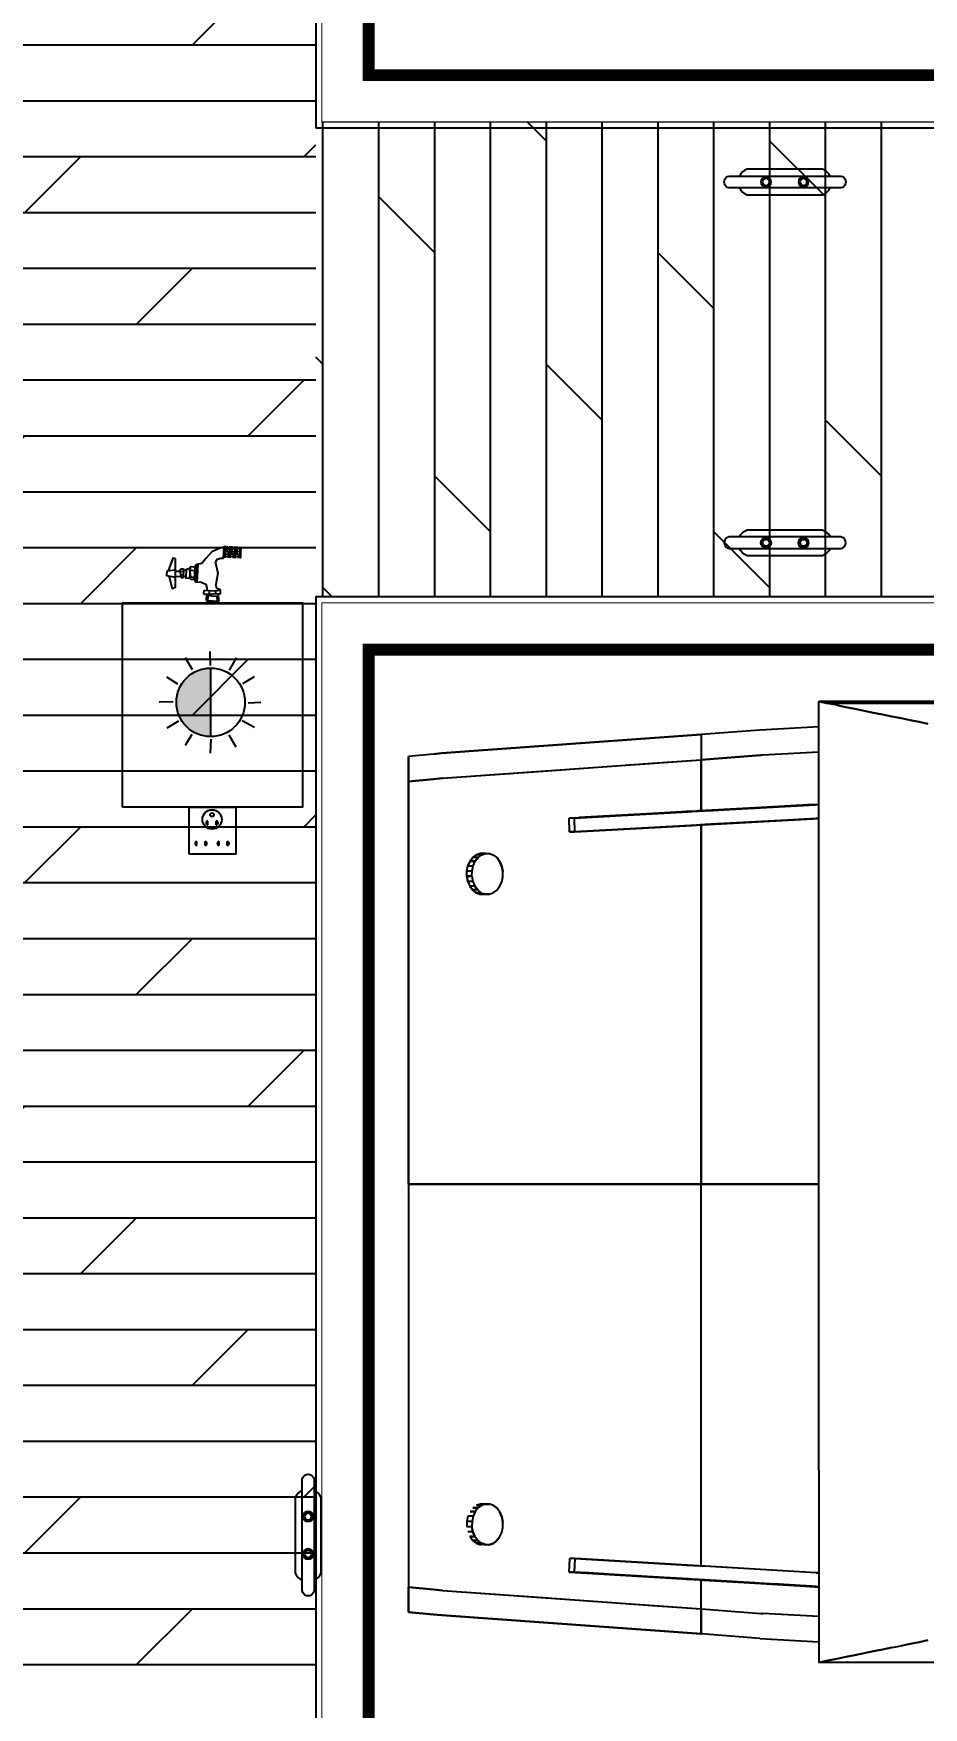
# Model space of a CAD drawing. Header units: millimetres. Extents: x -1003406 to 3312184, y 81337 to 716393.
# Drawn here: x 1480702 to 1484497, y 356934 to 364071 of the extents above; entities that cross this region are included whole.
import ezdxf

# ---------------------------------------------------------------- set-up
doc = ezdxf.new("R2010")
doc.units = ezdxf.units.MM
doc.header["$LTSCALE"] = 10
doc.layers.get('0').update_dxf_attribs({"linetype": 'CONTINUOUS'})
doc.layers.get('Defpoints').update_dxf_attribs({"linetype": 'CONTINUOUS'})
for name, color, linetype in [('W- bollard系船栓', 4, 'CONTINUOUS'), ('W-_ANTICOLLISION防撞措施', 192, 'CONTINUOUS'), ('W-bridge approach引桥', 4, 'CONTINUOUS'), ('W-FLOAT_BOWL浮筒', 253, 'CONTINUOUS'), ('W-STEEL_FRAME钢架', 3, 'CONTINUOUS'), ('W-WOOD_FLOOR木地板', 30, 'CONTINUOUS'), ('配筋率', 61, 'CONTINUOUS')]:
    doc.layers.add(name, color=color, linetype=linetype)
doc.styles.add('STANDARD_T3', font='simplex.shx', dxfattribs={"width": 0.7, "bigfont": 'gbcbig.shx'})
doc.dimstyles.new('W&&200', dxfattribs={"dimtxt": 700, "dimasz": 200, "dimexe": 500, "dimexo": 600, "dimgap": 200, "dimtad": 1, "dimdec": 0, "dimzin": 0, "dimdsep": 46, "dimtxsty": 'STANDARD_T3', "dimcen": 0.09, "dimclrd": 1, "dimclre": 1, "dimclrt": 7, "dimazin": 2, "dimtfac": 1, "dimtdec": 0, "dimtix": 1, "dimtmove": 2, "dimatfit": 3, "dimfxl": 100, "dimtolj": 1, "dimtzin": 0, "dimarcsym": 0})

# ---------------------------------------------------------------- blocks, each defined once
blk = doc.blocks.new('A$C5dbce5db')
blk.add_hatch(color=3).paths.add_polyline_path([(793, 391.7, 1), (500.7, 391.7)])
at = {"color": 5}
for p, q in [((36.9, 450.4), (52.9, 450.4)), ((36.9, 415.4), (52.9, 415.4)), ((124.3, 403.4), (140.3, 403.4)), ((124.3, 368.4), (140.3, 368.4)), ((36.9, 355.8), (52.9, 355.8)), ((36.9, 320.8), (52.9, 320.8))]:
    blk.add_line(p, q, dxfattribs=at)
blk.add_line((500.7, 391.7), (793, 391.7))
at = {"color": 3}
blk.add_lwpolyline([(200, 768.2), (1071.3, 768.2), (1071.3, 0), (200, 0)], close=True, dxfattribs=at)
at = {"color": 0}
for points in [[(567, 528.2), (537, 578.4)], [(649.3, 551.2), (646.8, 610.9)], [(724.1, 531.3), (753.5, 578.6)], [(510, 471.5), (462.8, 500.8)], [(785.9, 468.7), (836.1, 498.7)], [(489.9, 391.3), (430.5, 394.2)], [(803.8, 392.1), (863.4, 394.5)], [(507.7, 314.6), (457.5, 284.7)], [(783.6, 311.8), (836.3, 282.2)], [(569.9, 257.5), (540.2, 204.8)], [(644.4, 232.1), (647.1, 177.9)], [(726.7, 255.1), (756.7, 204.9)]]:
    blk.add_lwpolyline(points, dxfattribs=at)
at = {"color": 3}
for points in [[(1179.2, 541.2), (1186.5, 578.8), (1208, 577.7)], [(1260.4, 542.7), (1261, 553.5), (1207.8, 572.3)], [(1208, 577.7), (1211.8, 545.1)], [(1260.4, 542.7), (1136, 543.4), (1131.1, 554.5), (1185.9, 568)], [(1177.6, 508.9), (1177.9, 514.3)], [(1215.4, 507), (1177.6, 508.9)], [(1210.8, 523.5), (1183.5, 519.5), (1177.9, 514.3)], [(1182.5, 497.8), (1183, 508.6)], [(1184.6, 541), (1183.5, 519.5)], [(1188.9, 519.2), (1188.4, 508.4)], [(1205.4, 523.7), (1204.6, 507.6)], [(1206.2, 539.9), (1205.4, 523.7)], [(1209.4, 496.5), (1210, 507.3)], [(1210.8, 523.5), (1215.9, 517.9), (1215.4, 507)], [(1157.4, 428.7), (1151.2, 412.8), (1134.7, 408.1)], [(1157.4, 428.7), (1158.7, 455.7)], [(1234, 446.6), (1158.5, 450.3)], [(1169.8, 460.6), (1158.7, 455.7)], [(1234.3, 451.9), (1158.7, 455.7)], [(1169.8, 460.6), (1170.6, 476.8)], [(1169.8, 460.6), (1223.8, 457.9), (1234.3, 451.9)], [(1170.6, 476.8), (1176.3, 481.9), (1181.4, 476.2)], [(1214.8, 496.2), (1177.1, 498.1), (1176.3, 481.8)], [(1219.5, 479.8), (1176.3, 481.9)], [(1181.4, 476.2), (1180.6, 460.1)], [(1181.4, 476.2), (1208.6, 480.3)], [(1207.6, 458.7), (1208.6, 480.3), (1224.9, 479.5)], [(1214.8, 496.2), (1219.4, 479.7)], [(1223.7, 457.9), (1224.8, 479.5)], [(1259.4, 412.8), (1238.6, 430.1), (1234.3, 451.9)], [(1075.1, 405.7), (1072.9, 362.5)], [(1100.2, 366.6), (1072.9, 362.5)], [(1102.1, 404.4), (1075.1, 405.7)], [(1080.7, 410.8), (1078.1, 356.9)], [(1110.7, 360.6), (1078.1, 356.9)], [(1107.7, 409.5), (1080.7, 410.8)], [(1102.3, 409.7), (1099.9, 361.1)], [(1122.1, 370.9), (1105.9, 371.7)], [(1123.4, 397.9), (1107.2, 398.7)], [(1108.3, 420.3), (1124.5, 419.5)], [(1108.3, 420.3), (1110.2, 349.9), (1126.4, 349.1)], [(1123.4, 397.9), (1122.1, 370.9), (1126.4, 349.1)], [(1124.5, 419.5), (1123.4, 397.9)], [(1134.7, 408.1), (1123.9, 408.7)], [(1126.4, 349.1), (1132.6, 365), (1149, 369.6)], [(1241.1, 370.5), (1197.4, 361.8), (1149, 369.6)], [(1241.1, 370.5), (1257, 364.2), (1261.6, 347.8)], [(1259.4, 412.8), (1290.5, 384.2), (1305.1, 351), (1309.7, 334.6)], [(1261.6, 347.8), (1261.1, 337)], [(1261.1, 337), (1309.7, 334.6)], [(1263.8, 282.8), (1264.1, 288.1), (1264.6, 298.9)], [(1264.9, 304.3), (1265.1, 309.7), (1265.7, 320.6)], [(1265.9, 325.9), (1266.2, 331.4), (1266.5, 336.7)], [(1268.2, 260.9), (1266.5, 336.7)], [(1269.2, 282.5), (1269.5, 287.9), (1270, 298.7)], [(1270.3, 304), (1270.5, 309.5), (1271.1, 320.3)], [(1271.3, 325.6), (1271.6, 331.1), (1271.9, 336.5)], [(1274.6, 282.2), (1274.9, 287.6), (1275.4, 298.4)], [(1275.7, 303.8), (1276, 309.2), (1276.5, 320)], [(1276.8, 325.4), (1277, 330.8), (1277.3, 336.2)], [(1279, 260.4), (1277.3, 336.2)], [(1279.8, 276.5), (1280, 282), (1280.8, 298.1)], [(1281.1, 303.5), (1281.4, 308.9), (1281.9, 319.8)], [(1282.2, 325.1), (1282.4, 330.6), (1282.7, 335.9)], [(1285.2, 276.3), (1285.4, 281.7), (1286, 292.5)], [(1286.2, 297.9), (1286.5, 303.2), (1287.3, 319.5)], [(1287.6, 324.8), (1287.8, 330.3), (1288.1, 335.7)], [(1289.8, 259.8), (1288.1, 335.7)], [(1290.6, 276), (1290.8, 281.4), (1291.4, 292.2)], [(1291.6, 297.6), (1291.9, 303), (1292.4, 313.8)], [(1292.7, 319.2), (1293, 324.6), (1293.5, 335.4)], [(1296, 275.7), (1296.2, 281.2), (1296.8, 292)], [(1297, 297.3), (1297.3, 302.7), (1297.8, 313.5)], [(1298.1, 319), (1298.4, 324.3), (1298.9, 335.1)], [(1300.6, 259.3), (1298.9, 335.1)], [(1301.4, 275.5), (1301.6, 280.9), (1302.2, 291.7)], [(1302.4, 297.1), (1302.7, 302.4), (1303.2, 313.2)], [(1303.5, 318.7), (1303.8, 324), (1304.3, 334.9)], [(1306.8, 275.2), (1307, 280.6), (1307.6, 291.4)], [(1307.8, 296.8), (1308.1, 302.2), (1308.6, 313)], [(1308.9, 318.4), (1309.2, 323.8), (1309.7, 334.6)], [(1262.7, 261.2), (1263, 266.5), (1263.5, 277.3)], [(1273.6, 260.6), (1273.8, 266), (1274.1, 271.4), (1268.9, 277.1)], [(1273.6, 260.6), (1273.8, 266), (1274.4, 276.8)], [(1284.4, 260.1), (1284.9, 270.9)], [(1284.4, 260.1), (1284.9, 270.9)], [(1295.2, 259.6), (1295.4, 264.9), (1290.3, 270.6)], [(1295.2, 259.6), (1295.7, 270.4)], [(1306, 259), (1306.2, 264.4), (1301.1, 270.1)], [(1306, 259), (1306.5, 269.8)]]:
    blk.add_lwpolyline(points, dxfattribs=at)
blk.add_lwpolyline([(0, 484.1), (200, 484.1), (200, 284.1), (0, 284.1)], close=True)
at = {"color": 0}
blk.add_circle((646.8, 391.7), 146.2, dxfattribs=at)
at = {"color": 5}
for centre, radius in [((147.4, 385.9), 41.3), ((167.3, 385.9), 8)]:
    blk.add_circle(centre, radius, dxfattribs=at)
for centre, start, end in [((44.9, 450.4), 0, 180), ((44.9, 415.4), 180, 0), ((44.9, 355.8), 0, 180), ((132.3, 403.4), 0, 180), ((132.3, 368.4), 180, 0), ((44.9, 320.8), 180, 0)]:
    blk.add_arc(centre, 8, start, end, dxfattribs=at)
blk = doc.blocks.new('*D917')
at = {"layer": 'Defpoints', "color": 0, "transparency": 16777216}
for p in [(1497906.5, 361669.1), (1481906.5, 353669.1), (1497906.5, 351497.7)]:
    blk.add_point(p, dxfattribs=at)
at = {"layer": 'W-WOOD_FLOOR木地板', "color": 1, "lineweight": -2, "transparency": 16777216}
for p, q in [((1481906.5, 352297.7), (1481906.5, 350997.7)), ((1497906.5, 352297.7), (1497906.5, 350997.7)), ((1482106.5, 351497.7), (1497706.5, 351497.7))]:
    blk.add_line(p, q, dxfattribs=at)
at = {"layer": 'W-WOOD_FLOOR木地板', "color": 1, "transparency": 16777216}
for points in [[(1482106.5, 351531), (1482106.5, 351464.4), (1481906.5, 351497.7)], [(1497706.5, 351531), (1497706.5, 351464.4), (1497906.5, 351497.7)]]:
    blk.add_solid(points, dxfattribs=at)
at = {"layer": 'W-WOOD_FLOOR木地板', "color": 7, "transparency": 16777216, "insert": (1489906.5, 352047.7), "char_height": 700, "attachment_point": 5, "style": 'STANDARD_T3'}
blk.add_mtext('\\A1;16000', dxfattribs=at)
blk = doc.blocks.new('$matou$00000081')
at = {"elevation": 0}
for points in [[(115.4, -12.5, 1.151757), (115.4, 12.5), (-115.4, 12.5, 1.151757), (-115.4, -12.5), (115.4, -12.5)], [(-96.2, 12.5, -0.182727), (-79.9, 27.6), (80.9, 27.6, -0.182727), (97.2, 12.5)], [(97.2, -12.5, -0.182727), (80.9, -27.6), (-79.9, -27.6, -0.182727), (-96.2, -12.5, -0.127039)]]:
    blk.add_lwpolyline(points, format="xyb", dxfattribs=at)
for centre, radius in [((-39.5, 0, 0), 10.9), ((-39.5, 0, 0), 7.27), ((40.5, 0, 0), 10.9), ((40.5, 0, 0), 7.27)]:
    blk.add_circle(centre, radius)
blk = doc.blocks.new('*U651')
at = {"layer": 'W- bollard系船栓', "xscale": 2, "yscale": -2, "rotation": 180}
blk.add_blockref('$matou$00000081', (0, 0, 0), dxfattribs=at)
blk = doc.blocks.new('*U652')
at = {"layer": 'W- bollard系船栓', "color": 0, "linetype": 'ByBlock', "lineweight": -2, "transparency": 16777216}
blk.add_blockref('*U651', (0, 0), dxfattribs=at)
blk = doc.blocks.new('*U649')
at = {"layer": 'W- bollard系船栓', "xscale": 2, "yscale": -2, "rotation": 180}
blk.add_blockref('$matou$00000081', (0, 0, 0), dxfattribs=at)
blk = doc.blocks.new('*U650')
at = {"layer": 'W- bollard系船栓', "color": 0, "linetype": 'ByBlock', "lineweight": -2, "transparency": 16777216}
blk.add_blockref('*U649', (0, 0), dxfattribs=at)
blk = doc.blocks.new('$matou$00000062')
at = {"color": 0, "linetype": 'Continuous'}
for p, q in [((-1659.6, 7196.1), (-1650.7, 7299.6)), ((-1650.7, 7299.6), (-1659.6, 7196.1)), ((-1650.7, 7299.2), (-1554.1, 7300)), ((-1650.7, 7299.2), (-1650.7, 7300)), ((-1650.7, 7300), (-1554.1, 7300)), ((-1650.7, 7299.2), (-1554.1, 7300)), ((-1554.1, 7299.6), (-1650.7, 7299.6)), ((-1554.1, 7299.6), (-1650.7, 7299.6)), ((-1650.7, 7299.2), (-1554.1, 7299.2)), ((-1606.1, 7300), (-1606.1, 7300)), ((-1606.1, 7300), (-1606.1, 7300)), ((-1563.1, 7196.1), (-1554.1, 7299.2)), ((-1554.1, 7299.2), (-1563.1, 7196.1)), ((-1563.1, 7196.1), (-1554.1, 7299.2)), ((-1554.1, 7300), (-1554.1, 7299.2)), ((0, 7299.6), (-1554.1, 7299.6)), ((0, 7299.6), (-1554.1, 7299.6)), ((0, 7299.6), (0, 7196.1)), ((0, 7196.1), (0, 7299.6)), ((1554.1, 7299.6), (0, 7299.6)), ((0, 7299.6), (1554.1, 7299.6)), ((0, 7196.1), (0, 7299.6)), ((0, 7196.1), (0, 7299.6)), ((1554.1, 7299.2), (1554.1, 7300)), ((1650.7, 7300), (1554.1, 7300)), ((1650.7, 7300), (1554.1, 7299.2)), ((1650.7, 7300), (1554.1, 7299.2)), ((1554.1, 7299.6), (1650.7, 7299.6)), ((1554.1, 7299.6), (1650.7, 7299.6)), ((1563.1, 7196.1), (1554.1, 7299.2)), ((1554.1, 7299.2), (1563.1, 7196.1)), ((1650.7, 7299.2), (1554.1, 7299.2)), ((1563.1, 7196.1), (1554.1, 7299.2)), ((1606.1, 7300), (1606.1, 7300)), ((1606.1, 7300), (1606.1, 7300)), ((1650.7, 7300), (1650.7, 7299.2)), ((1659.6, 7196.1), (1650.7, 7299.6)), ((1659.6, 7196.1), (1650.7, 7299.6)), ((-1662.6, 7162.1), (-1659.6, 7196.1)), ((-1659.6, 7196.1), (-1662.6, 7162.1)), ((-1563.1, 7196.1), (-1566.4, 7157.9)), ((-1563.1, 7196.1), (-1566.4, 7157.9)), ((-1566.4, 7157.9), (-1563.1, 7196.1)), ((0, 7196.1), (0, 6741.8)), ((0, 6741.8), (0, 7196.1)), ((0, 7196.1), (0, 6741.8)), ((0, 6741.8), (0, 7196.1)), ((1566.4, 7157.9), (1563.1, 7196.1)), ((1563.1, 7196.1), (1566.4, 7157.9)), ((1563.1, 7196.1), (1566.4, 7157.9)), ((1662.6, 7162.1), (1659.6, 7196.1)), ((1659.6, 7196.1), (1662.6, 7162.1)), ((-1734.6, 6084.7), (-1662.6, 7162.4)), ((-1662.6, 7162.1), (-1734.6, 6084.4)), ((-1734.6, 6084.4), (-1662.6, 7162.1)), ((-1734.6, 6084.7), (-1662.6, 7161.7)), ((-1734.6, 6084), (-1662.6, 7161.7)), ((-1734.6, 6084.7), (-1662.6, 7161.7)), ((-1662.6, 7161.7), (-1662.6, 7162.4)), ((-1566.4, 7157.9), (-1638.1, 6084.4)), ((-1566.4, 7157.9), (-1638.1, 6084.4)), ((-1566.4, 7157.9), (-1594.2, 6741.8)), ((1566.4, 7157.9), (1638.1, 6084.4)), ((1566.4, 7157.9), (1638.1, 6084.4)), ((1566.4, 7157.9), (1594.2, 6741.8)), ((1662.6, 7161.7), (1662.6, 7162.4)), ((1734.6, 6084.7), (1662.6, 7162.4)), ((1662.6, 7162.1), (1734.6, 6084.4)), ((1662.6, 7162.1), (1734.6, 6084.4)), ((1734.6, 6084.7), (1662.6, 7161.7)), ((1734.6, 6084), (1662.6, 7161.7)), ((1734.6, 6084.7), (1662.6, 7161.7)), ((-1373.6, 7033.6), (-1358.8, 7045.3)), ((-1358.8, 7045.3), (-1358.8, 7023.8)), ((-1358.8, 7023.8), (-1358.8, 7045.3)), ((-1340.8, 7032), (-1340.8, 7053.5)), ((-1340.8, 7032), (-1340.8, 7053.5)), ((-1320.7, 7036.1), (-1320.7, 7057.6)), ((-1320.7, 7036.1), (-1320.7, 7057.6)), ((-1300.1, 7057.3), (-1320.7, 7057.6)), ((-1300.1, 7035.8), (-1300.1, 7057.3)), ((-1300.1, 7035.8), (-1300.1, 7057.3)), ((-1280.3, 7052.7), (-1300.1, 7057.3)), ((-1280.3, 7031.2), (-1280.3, 7052.7)), ((-1280.3, 7031.2), (-1280.3, 7052.7)), ((-1262.6, 7022.6), (-1262.6, 7044)), ((-1262.6, 7044), (-1262.6, 7022.6)), ((1135.6, 7033.6), (1150.4, 7045.3)), ((1150.4, 7045.3), (1135.6, 7033.6)), ((1168.4, 7053.5), (1150.4, 7045.3)), ((1168.4, 7053.5), (1150.4, 7045.3)), ((1150.4, 7023.8), (1150.4, 7045.3)), ((1150.4, 7023.8), (1150.4, 7045.3)), ((1188.4, 7057.6), (1168.4, 7053.5)), ((1168.4, 7053.5), (1188.4, 7057.6)), ((1168.4, 7032), (1168.4, 7053.5)), ((1168.4, 7032), (1168.4, 7053.5)), ((1188.4, 7036.1), (1188.4, 7057.6)), ((1188.4, 7057.6), (1188.4, 7036.1)), ((1188.4, 7057.6), (1209, 7057.3)), ((1188.4, 7057.6), (1209, 7057.3)), ((1209, 7057.3), (1209, 7035.8)), ((1209, 7057.3), (1209, 7035.8)), ((1209, 7057.3), (1228.9, 7052.7)), ((1209, 7057.3), (1228.9, 7052.7)), ((1228.9, 7052.7), (1228.9, 7031.2)), ((1228.9, 7052.7), (1246.5, 7044)), ((1228.9, 7052.7), (1228.9, 7031.2)), ((1246.5, 7044), (1228.9, 7052.7)), ((1246.5, 7044), (1260.9, 7031.9)), ((1246.5, 7022.6), (1246.5, 7044)), ((1246.5, 7044), (1246.5, 7022.6)), ((1260.9, 7031.9), (1246.5, 7044)), ((-1390.2, 6964.6), (-1390.2, 6986.1)), ((-1390.2, 6964.6), (-1390.2, 6986.1)), ((-1390.2, 6964.6), (-1389.9, 6981.5)), ((-1389.9, 6981.5), (-1390.2, 6964.6)), ((-1389.9, 7003), (-1390, 6997.2)), ((-1384.2, 7019.2), (-1389.9, 7003)), ((-1389.9, 6981.5), (-1389.9, 7003)), ((-1389.9, 6981.5), (-1389.9, 7003)), ((-1389.9, 6981.5), (-1384.2, 6997.7)), ((-1384.2, 6997.7), (-1389.9, 6981.5)), ((-1373.6, 7033.6), (-1384.2, 7019.2)), ((-1384.2, 6997.7), (-1384.2, 7019.2)), ((-1384.2, 6997.7), (-1384.2, 7019.2)), ((-1384.2, 6997.7), (-1373.6, 7012.1)), ((-1373.6, 7012.1), (-1384.2, 6997.7)), ((-1373.6, 7012.1), (-1373.6, 7033.6)), ((-1373.6, 7033.6), (-1373.6, 7012.1)), ((-1373.6, 7012.1), (-1358.8, 7023.8)), ((-1373.6, 7012.1), (-1358.8, 7023.8)), ((-1358.8, 7023.8), (-1340.8, 7032)), ((-1340.8, 7032), (-1358.8, 7023.8)), ((-1340.8, 7032), (-1320.7, 7036.1)), ((-1320.7, 7036.1), (-1340.8, 7032)), ((-1300.1, 7035.8), (-1320.7, 7036.1)), ((-1300.1, 7035.8), (-1320.7, 7036.1)), ((-1280.3, 7031.2), (-1300.1, 7035.8)), ((-1280.3, 7031.2), (-1300.1, 7035.8)), ((-1262.6, 7022.6), (-1280.3, 7031.2)), ((-1262.6, 7022.6), (-1280.3, 7031.2)), ((-1248.3, 7010.4), (-1262.6, 7022.6)), ((-1248.3, 7010.4), (-1262.6, 7022.6)), ((-1248.3, 7031.9), (-1248.3, 7010.4)), ((-1248.3, 7010.4), (-1248.3, 7031.9)), ((-1248.3, 7010.4), (-1238.3, 6995.7)), ((-1238.3, 6995.7), (-1248.3, 7010.4)), ((-1238.3, 6995.7), (-1238.3, 7017.2)), ((-1238.3, 7017.2), (-1238.3, 6995.7)), ((-1233.2, 7000.9), (-1238.3, 7017.2)), ((-1233.2, 6979.4), (-1238.3, 6995.7)), ((-1233.2, 6979.4), (-1238.3, 6995.7)), ((-1233.2, 6979.4), (-1233.6, 6962.5)), ((-1233.6, 6962.5), (-1233.2, 6979.4)), ((-1233.2, 7000.9), (-1233.2, 6979.4)), ((-1233.2, 6979.4), (-1233.2, 7000.9)), ((1118.9, 6986.1), (1119.3, 7003)), ((1119.3, 7003), (1118.9, 6986.1)), ((1118.9, 6964.6), (1118.9, 6986.1)), ((1118.9, 6964.6), (1118.9, 6986.1)), ((1119.3, 6981.5), (1118.9, 6964.6)), ((1119.3, 6981.5), (1118.9, 6964.6)), ((1119.3, 7003), (1125, 7019.2)), ((1125, 7019.2), (1119.3, 7003)), ((1119.3, 6981.5), (1119.3, 7003)), ((1119.3, 6981.5), (1119.3, 7003)), ((1125, 6997.7), (1119.3, 6981.5)), ((1125, 6997.7), (1119.3, 6981.5)), ((1125, 7019.2), (1135.6, 7033.6)), ((1135.6, 7033.6), (1125, 7019.2)), ((1125, 6997.7), (1125, 7019.2)), ((1125, 6997.7), (1125, 7019.2)), ((1135.6, 7012.1), (1125, 6997.7)), ((1135.6, 7012.1), (1125, 6997.7)), ((1135.6, 7012.1), (1135.6, 7033.6)), ((1135.6, 7012.1), (1135.6, 7033.6)), ((1135.6, 7012.1), (1150.4, 7023.8)), ((1150.4, 7023.8), (1135.6, 7012.1)), ((1168.4, 7032), (1150.4, 7023.8)), ((1168.4, 7032), (1150.4, 7023.8)), ((1188.4, 7036.1), (1168.4, 7032)), ((1188.4, 7036.1), (1168.4, 7032)), ((1188.4, 7036.1), (1209, 7035.8)), ((1188.4, 7036.1), (1209, 7035.8)), ((1209, 7035.8), (1228.9, 7031.2)), ((1209, 7035.8), (1228.9, 7031.2)), ((1228.9, 7031.2), (1246.5, 7022.6)), ((1228.9, 7031.2), (1246.5, 7022.6)), ((1260.9, 7010.4), (1246.5, 7022.6)), ((1246.5, 7022.6), (1260.9, 7010.4)), ((1260.9, 7010.4), (1260.9, 7031.9)), ((1260.9, 7031.9), (1270.9, 7017.2)), ((1260.9, 7010.4), (1260.9, 7031.9)), ((1270.9, 7017.2), (1260.9, 7031.9)), ((1260.9, 7010.4), (1270.9, 6995.7)), ((1260.9, 7010.4), (1270.9, 6995.7)), ((1270.9, 7017.2), (1275.9, 7000.9)), ((1270.9, 6995.7), (1270.9, 7017.2)), ((1270.9, 6995.7), (1270.9, 7017.2)), ((1275.9, 7000.9), (1270.9, 7017.2)), ((1270.9, 6995.7), (1275.9, 6979.4)), ((1270.9, 6995.7), (1275.9, 6979.4)), ((1275.9, 6979.4), (1275.6, 6962.5)), ((1275.9, 6979.4), (1275.6, 6962.5)), ((1275.9, 6979.4), (1275.9, 7000.9)), ((1275.9, 6979.4), (1275.9, 7000.9)), ((-1385.2, 6948.3), (-1390.2, 6964.6)), ((-1390.2, 6964.6), (-1385.2, 6948.3)), ((-1375.2, 6933.6), (-1385.2, 6948.3)), ((-1385.2, 6948.3), (-1375.2, 6933.6)), ((-1360.8, 6921.5), (-1375.2, 6933.6)), ((-1375.2, 6933.6), (-1360.8, 6921.5)), ((-1360.8, 6921.5), (-1343.2, 6912.8)), ((-1360.8, 6921.5), (-1343.2, 6912.8)), ((-1343.2, 6912.8), (-1323.3, 6908.2)), ((-1343.2, 6912.8), (-1323.3, 6908.2)), ((-1282.7, 6912), (-1302.7, 6907.9)), ((-1302.7, 6907.9), (-1282.7, 6912)), ((-1264.7, 6920.2), (-1282.7, 6912)), ((-1282.7, 6912), (-1264.7, 6920.2)), ((-1264.7, 6920.2), (-1249.9, 6931.9)), ((-1264.7, 6920.2), (-1249.9, 6931.9)), ((-1239.2, 6946.3), (-1249.9, 6931.9)), ((-1249.9, 6931.9), (-1239.2, 6946.3)), ((-1239.2, 6946.3), (-1233.6, 6962.5)), ((-1239.2, 6946.3), (-1233.6, 6962.5)), ((1118.9, 6964.6), (1124, 6948.3)), ((1118.9, 6964.6), (1124, 6948.3)), ((1124, 6948.3), (1134, 6933.6)), ((1124, 6948.3), (1134, 6933.6)), ((1134, 6933.6), (1148.3, 6921.5)), ((1134, 6933.6), (1148.3, 6921.5)), ((1148.3, 6921.5), (1166, 6912.8)), ((1148.3, 6921.5), (1166, 6912.8)), ((1166, 6912.8), (1185.8, 6908.2)), ((1166, 6912.8), (1185.8, 6908.2)), ((1226.5, 6912), (1206.5, 6907.9)), ((1206.5, 6907.9), (1226.5, 6912)), ((1244.5, 6920.2), (1226.5, 6912)), ((1226.5, 6912), (1244.5, 6920.2)), ((1259.3, 6931.9), (1244.5, 6920.2)), ((1244.5, 6920.2), (1259.3, 6931.9)), ((1269.9, 6946.3), (1259.3, 6931.9)), ((1269.9, 6946.3), (1259.3, 6931.9)), ((1275.6, 6962.5), (1269.9, 6946.3)), ((1275.6, 6962.5), (1269.9, 6946.3)), ((-1323.3, 6908.2), (-1302.7, 6907.9)), ((-1323.3, 6908.2), (-1302.7, 6907.9)), ((1185.8, 6908.2), (1206.5, 6907.9)), ((1185.8, 6908.2), (1206.5, 6907.9)), ((-1594.2, 6741.8), (-1624.5, 6287.6)), ((0, 6741.8), (0, 6287.6)), ((0, 6287.6), (0, 6741.8)), ((0, 6741.8), (0, 6287.6)), ((0, 6287.6), (0, 6741.8)), ((1594.2, 6741.8), (1624.5, 6287.6)), ((-1526.6, 6077.1), (-1498, 6591.3)), ((-1497.3, 6605.9), (-1525.9, 6091.6)), ((-1498, 6591.3), (-1522.2, 6156)), ((-1522.2, 6156), (-1498, 6591.3)), ((-1498, 6591.3), (-1510.1, 6365.2)), ((-1498, 6591.3), (-1510.1, 6365.2)), ((-1509.4, 6377.2), (-1497.3, 6604)), ((-1497.3, 6604), (-1509.4, 6377.2)), ((-1509.4, 6377.2), (-1497.2, 6587)), ((-1497.2, 6587), (-1509.4, 6377.2)), ((-1495.7, 6611.5), (-1506.9, 6410.3)), ((-1497.3, 6605.9), (-1495.8, 6632.2)), ((-1497.3, 6605.9), (-1495.8, 6632.2)), ((-1497.3, 6604), (-1497.2, 6587)), ((-1497.2, 6587), (-1497.3, 6604)), ((-1495.7, 6611.5), (-1497.2, 6585.2)), ((-1497.2, 6585.2), (-1495.7, 6611.5)), ((-1495.8, 6632.2), (-1442.9, 6630.2)), ((-1495.7, 6611.5), (-1495.8, 6632.2)), ((-1495.8, 6632.2), (-1442.9, 6630.2)), ((-1495.8, 6632.2), (-1495.7, 6611.5)), ((-1442.8, 6609.5), (-1495.7, 6611.5)), ((-1442.8, 6609.5), (-1495.7, 6611.5)), ((-1442.8, 6609.5), (-1470.1, 6118.2)), ((-1444.2, 6583.2), (-1442.8, 6609.5)), ((-1442.8, 6609.5), (-1444.2, 6583.2)), ((-1442.8, 6609.5), (-1442.9, 6630.2)), ((-1442.8, 6609.5), (-1442.9, 6630.2)), ((1359.7, 6610.4), (1359.8, 6631)), ((1359.8, 6631), (1359.7, 6610.4)), ((1412.7, 6612.2), (1359.7, 6610.4)), ((1412.7, 6612.2), (1359.7, 6610.4)), ((1359.7, 6610.4), (1411.7, 5596.4)), ((1359.7, 6610.4), (1361.1, 6584.1)), ((1361.1, 6584.1), (1359.7, 6610.4)), ((1359.8, 6631), (1412.8, 6632.9)), ((1359.8, 6631), (1412.8, 6632.9)), ((1412.7, 6612.2), (1412.8, 6632.9)), ((1412.7, 6612.2), (1412.8, 6632.9)), ((1414, 6585.9), (1412.7, 6612.2)), ((1412.7, 6612.2), (1414, 6585.9)), ((1414.1, 6606.6), (1412.8, 6632.9)), ((1414.1, 6606.6), (1412.8, 6632.9)), ((1414.1, 6604.7), (1414, 6587.7)), ((1414.1, 6604.7), (1414, 6587.7)), ((1414, 6587.7), (1425.3, 6377.8)), ((1414, 6587.7), (1425.3, 6377.8)), ((1414.1, 6606.6), (1440.5, 6092.2)), ((1414.1, 6604.7), (1425.3, 6377.8)), ((1414.1, 6604.7), (1425.3, 6377.8)), ((1437.1, 6156.6), (1414.8, 6592)), ((1414.8, 6592), (1437.1, 6156.6)), ((1414.8, 6592), (1425.9, 6365.8)), ((1414.8, 6592), (1437.1, 6156.6)), ((1425.9, 6365.8), (1414.8, 6592)), ((-1497.2, 6585.2), (-1525.8, 6070.9)), ((-1497.2, 6585.2), (-1522.8, 6123.5)), ((-1522.8, 6123.5), (-1497.2, 6585.2)), ((-1497.9, 6573.4), (-1522.1, 6138)), ((-1497.9, 6573.4), (-1522.1, 6138)), ((-1510.1, 6364.2), (-1497.9, 6573.4)), ((-1497.9, 6573.4), (-1510.1, 6364.2)), ((-1498.5, 5607.3), (-1444.2, 6583.2)), ((-1444.2, 6583.2), (-1472.8, 6069)), ((-1444.2, 6583.2), (-1469.9, 6121.5)), ((-1469.9, 6121.5), (-1444.2, 6583.2)), ((1361.1, 6584.1), (1387.4, 6069.7)), ((1361.1, 6584.1), (1384.7, 6122.3)), ((1411.7, 5596.4), (1361.1, 6584.1)), ((1384.7, 6122.3), (1361.1, 6584.1)), ((1414, 6585.9), (1437.7, 6124.1)), ((1437.7, 6124.1), (1414, 6585.9)), ((1455.1, 5784.4), (1414, 6585.9)), ((1414, 6585.9), (1414, 6585.9)), ((1414.7, 6574.1), (1425.9, 6364.9)), ((1425.9, 6364.9), (1414.7, 6574.1)), ((1437, 6138.6), (1414.7, 6574.1)), ((1437, 6138.6), (1414.7, 6574.1)), ((-1510.8, 6352.2), (-1522.9, 6125.4)), ((-1510.8, 6352.2), (-1522.9, 6125.4)), ((-1510.8, 6352.2), (-1522.9, 6142.4)), ((-1522.9, 6142.4), (-1510.8, 6352.2)), ((-1522.2, 6156), (-1510.1, 6365.2)), ((-1522.2, 6156), (-1510.1, 6365.2)), ((-1510.1, 6364.2), (-1522.1, 6138)), ((-1522.1, 6138), (-1510.1, 6364.2)), ((-1510.8, 6352.2), (-1510.1, 6364.2)), ((-1509.4, 6377.2), (-1510.1, 6365.2)), ((-1509.6, 6364.2), (-1510.1, 6364.2)), ((1425.9, 6365.8), (1425.3, 6377.8)), ((1425.9, 6364.9), (1425.4, 6364.8)), ((1425.9, 6365.8), (1437.1, 6156.6)), ((1425.9, 6365.8), (1437.1, 6156.6)), ((1426.5, 6352.9), (1425.9, 6364.9)), ((1425.9, 6364.9), (1437, 6138.6)), ((1437, 6138.6), (1425.9, 6364.9)), ((1437.7, 6126), (1426.5, 6352.9)), ((1426.5, 6352.9), (1437.7, 6126)), ((1437.8, 6143), (1426.5, 6352.9)), ((1437.8, 6143), (1426.5, 6352.9)), ((-1624.5, 6287.6), (-1638.1, 6084.4)), ((0, 6287.6), (0, 6084.4)), ((0, 6084.4), (0, 6287.6)), ((0, 6287.6), (0, 6084.4)), ((0, 6084.4), (0, 6287.6)), ((1624.5, 6287.6), (1638.1, 6084.4)), ((-1526.6, 6077.1), (-1522.2, 6156)), ((-1523, 6146.3), (-1522.9, 6144.2)), ((-1523, 6146.3), (-1522.9, 6144.2)), ((-1522.9, 6142.4), (-1522.9, 6125.4)), ((-1522.9, 6142.4), (-1521.9, 6142.3)), ((-1522.9, 6142.4), (-1522.9, 6125.4)), ((-1521.9, 6142.3), (-1522.9, 6142.4)), ((1436.9, 6142.9), (1437.8, 6143)), ((1437.8, 6143), (1436.9, 6142.9)), ((1441.2, 6077.7), (1437.1, 6156.6)), ((1437.8, 6143), (1437.7, 6126)), ((1437.7, 6126), (1437.8, 6143)), ((1437.8, 6144.8), (1437.8, 6146.9)), ((1437.8, 6144.8), (1437.8, 6146.9)), ((-1751.8, 5841), (-1734.6, 6084.4)), ((-1751.8, 5841), (-1734.6, 6084.4)), ((-1734.6, 6084.7), (-1734.6, 6084)), ((-1734.6, 6084.4), (-1638.1, 6084.4)), ((-1638.1, 6084.4), (-1734.6, 6084.4)), ((-1638.1, 6084.4), (-1655.6, 5837.6)), ((-1638.1, 6084.4), (-1655.6, 5837.6)), ((-1638.1, 6084.4), (-1655.6, 5837.6)), ((-1638.1, 6084.4), (-1526.3, 6084.4)), ((-1638.1, 6084.4), (-1526.3, 6084.4)), ((-1552.1, 5596.4), (-1524.6, 6091.8)), ((-1552.1, 5596.4), (-1525.8, 6070.9)), ((-1525.9, 6091.6), (-1551.5, 5629.9)), ((-1525.9, 6091.6), (-1551.5, 5629.9)), ((-1550.8, 5641.7), (-1526.6, 6077.1)), ((-1550.8, 5641.7), (-1526.6, 6077.1)), ((-1526.6, 6077.1), (-1538.6, 5850.9)), ((-1526.6, 6077.1), (-1538.6, 5850.9)), ((-1525.9, 6089.8), (-1537.9, 5862.9)), ((-1537.9, 5862.9), (-1525.9, 6089.8)), ((-1537.9, 5862.9), (-1525.8, 6072.8)), ((-1525.8, 6072.8), (-1537.9, 5862.9)), ((-1525.9, 6091.6), (-1525.9, 6093.7)), ((-1525.9, 6091.6), (-1525.9, 6093.7)), ((-1525.8, 6072.8), (-1525.9, 6089.8)), ((-1525.8, 6072.8), (-1525.9, 6089.8)), ((-1525.8, 6070.9), (-1522.8, 6123.5)), ((-1525.8, 6070.9), (-1522.8, 6123.5)), ((-1472.8, 6069), (-1469.9, 6121.5)), ((-1472.8, 6069), (-1469.9, 6121.5)), ((-1472, 6084.4), (0, 6084.4)), ((-1472, 6084.4), (0, 6084.4)), ((0, 5596.4), (0, 6084.4)), ((0, 5596.4), (0, 6084.4)), ((1386.7, 6084.4), (0, 6084.4)), ((0, 6084.4), (0, 5596.4)), ((0, 6084.4), (0, 5596.4)), ((0, 6084.4), (1386.7, 6084.4)), ((1387.4, 6069.7), (1384.7, 6122.3)), ((1387.4, 6069.7), (1384.7, 6122.3)), ((1437.7, 6124.1), (1452.2, 5840.6)), ((1440.4, 6071.5), (1437.8, 6122.4)), ((1440.4, 6071.5), (1437.8, 6122.4)), ((1440.5, 6090.4), (1440.4, 6073.4)), ((1440.5, 6090.4), (1440.4, 6073.4)), ((1440.4, 6073.4), (1451.6, 5863.5)), ((1451.6, 5863.5), (1440.4, 6073.4)), ((1464.1, 5609.8), (1440.4, 6071.5)), ((1440.4, 6071.5), (1464.1, 5609.8)), ((1440.5, 6092.2), (1440.5, 6094.3)), ((1440.5, 6094.3), (1440.5, 6092.2)), ((1440.5, 6092.2), (1464.2, 5630.5)), ((1464.2, 5630.5), (1440.5, 6092.2)), ((1440.5, 6090.4), (1451.6, 5863.5)), ((1451.6, 5863.5), (1440.5, 6090.4)), ((1638.1, 6084.4), (1440.9, 6084.4)), ((1440.9, 6084.4), (1638.1, 6084.4)), ((1452.3, 5851.5), (1441.2, 6077.7)), ((1452.3, 5851.5), (1441.2, 6077.7)), ((1465.8, 5596.4), (1441.2, 6077.7)), ((1463.5, 5642.2), (1441.2, 6077.7)), ((1441.2, 6077.7), (1463.5, 5642.2)), ((1638.1, 6084.4), (1655.6, 5837.6)), ((1655.6, 5837.6), (1638.1, 6084.4)), ((1734.6, 6084.4), (1638.1, 6084.4)), ((1734.6, 6084.4), (1638.1, 6084.4)), ((1638.1, 6084.4), (1655.6, 5837.6)), ((1734.6, 6084.7), (1734.6, 6084)), ((1751.8, 5841), (1734.6, 6084.4)), ((1751.8, 5841), (1734.6, 6084.4)), ((-1526.5, 6059.1), (-1550.7, 5623.8)), ((-1526.5, 6059.1), (-1550.7, 5623.8)), ((-1526.5, 6059.1), (-1538.6, 5849.9)), ((-1538.6, 5849.9), (-1526.5, 6059.1)), ((-1498.5, 5607.3), (-1472.8, 6069)), ((-1498.5, 5607.3), (-1472.8, 6069)), ((1411.7, 5596.4), (1387.4, 6069.7)), ((1441.1, 6059.7), (1452.3, 5850.5)), ((1452.3, 5850.5), (1441.1, 6059.7)), ((1464.8, 5596.4), (1441.1, 6059.7)), ((-1751.8, 5841), (-1764.3, 5596.4)), ((-1751.8, 5841), (-1764.3, 5596.4)), ((-1667.6, 5596.4), (-1656.1, 5828.5)), ((-1667.6, 5596.4), (-1656.1, 5828.5)), ((-1655.6, 5837.6), (-1656.1, 5828.5)), ((-1655.6, 5837.6), (-1656.1, 5828.5)), ((-1539.3, 5837.9), (-1551.5, 5628.1)), ((-1551.5, 5628.1), (-1539.3, 5837.9)), ((-1539.3, 5837.9), (-1551.4, 5611.1)), ((-1539.3, 5837.9), (-1551.4, 5611.1)), ((-1550.8, 5641.7), (-1538.6, 5850.9)), ((-1550.8, 5641.7), (-1538.6, 5850.9)), ((-1550.7, 5623.8), (-1538.6, 5849.9)), ((-1550.7, 5623.8), (-1538.6, 5849.9)), ((-1539.3, 5837.9), (-1538.6, 5849.9)), ((-1537.9, 5862.9), (-1538.6, 5850.9)), ((-1538.1, 5849.9), (-1538.6, 5849.9)), ((1452.3, 5851.5), (1451.6, 5863.5)), ((1452.3, 5850.5), (1451.8, 5850.5)), ((1452.3, 5851.5), (1463.5, 5642.2)), ((1452.3, 5851.5), (1463.5, 5642.2)), ((1463.4, 5624.4), (1452.3, 5850.5)), ((1452.3, 5850.5), (1463.4, 5624.4)), ((1452.9, 5838.5), (1452.3, 5850.5)), ((1452.9, 5838.5), (1464.1, 5611.6)), ((1464.1, 5611.6), (1452.9, 5838.5)), ((1464.1, 5628.6), (1452.9, 5838.5)), ((1464.1, 5628.6), (1452.9, 5838.5)), ((1656.1, 5828.5), (1655.6, 5837.6)), ((1656.1, 5828.5), (1655.6, 5837.6)), ((1667.6, 5596.4), (1656.1, 5828.5)), ((1667.6, 5596.4), (1656.1, 5828.5)), ((1667.6, 5596.4), (1656.1, 5828.5)), ((1764.3, 5596.4), (1751.8, 5841)), ((1764.3, 5596.4), (1751.8, 5841)), ((-1541.7, 5784), (-1551.4, 5609.2)), ((-1551.4, 5609.2), (-1541.7, 5784)), ((1403.7, 5751.5), (1411.1, 5608)), ((1411.1, 5608), (1403.7, 5751.5)), ((-1551.5, 5629.9), (-1553.4, 5596.4)), ((-1553.3, 5596.4), (-1550.8, 5641.7)), ((-1552.2, 5596.4), (-1550.7, 5623.8)), ((-1551.5, 5632.2), (-1551.5, 5629.9)), ((-1551.5, 5629.9), (-1551.5, 5632.2)), ((-1551.5, 5628.1), (-1551.4, 5611.1)), ((-1551.5, 5628.1), (-1550.5, 5628.1)), ((-1551.5, 5628.1), (-1551.4, 5611.1)), ((-1550.5, 5628.1), (-1551.5, 5628.1)), ((1463.2, 5628.6), (1464.1, 5628.6)), ((1464.1, 5628.6), (1463.2, 5628.6)), ((1465.8, 5596.4), (1463.5, 5642.2)), ((1465.8, 5596.4), (1463.5, 5642.2)), ((1464.1, 5611.6), (1464.1, 5628.6)), ((1464.1, 5628.6), (1464.1, 5611.6)), ((1464.2, 5630.5), (1464.2, 5632.7)), ((1464.2, 5630.5), (1464.2, 5632.7)), ((1464.2, 5630.5), (1465.9, 5596.4)), ((1464.2, 5630.5), (1465.9, 5596.4)), ((-1844.1, 3407.9), (-1844.1, 5596.4)), ((-1844.1, 3407.9), (-1844.1, 5596.4)), ((-1844.1, 5596.4), (-1837.2, 5559.7)), ((-1837.2, 5559.7), (-1844.1, 5596.4)), ((-1104, 5596.4), (-1844.1, 5596.4)), ((-1104, 5596.4), (-1844.1, 5596.4)), ((-1837.2, 5559.7), (-1830.1, 5522.5)), ((-1830.1, 5522.5), (-1837.2, 5559.7)), ((-1551.4, 5609.2), (-1552.1, 5596.4)), ((-1552.1, 5596.4), (-1551.4, 5609.2)), ((-1499.1, 5596.4), (-1498.5, 5607.3)), ((-1499.1, 5596.4), (-1498.5, 5607.3)), ((-1498.5, 5607.3), (-1499.1, 5596.4)), ((-1499.1, 5596.4), (-1498.5, 5607.3)), ((-1104, 5596.4), (1862.1, 5596.4)), ((-1104, 5596.4), (1862.1, 5596.4)), ((1411.7, 5596.4), (1411.1, 5608)), ((1464.7, 5596.4), (1464.1, 5609.8)), ((1464.7, 5596.4), (1464.1, 5609.8)), ((1464.1, 5609.8), (1464.7, 5596.4)), ((1848.2, 5522.5), (1855.2, 5559.7)), ((1848.2, 5522.5), (1855.2, 5559.7)), ((1862.1, 5596.4), (1855.2, 5559.7)), ((1855.2, 5559.7), (1862.1, 5596.4)), ((1855.2, 1256.2), (1855.2, 5559.7)), ((1862.1, 5596.4), (1862.1, 1219.5)), ((1862.1, 1219.5), (1862.1, 5596.4)), ((-1830.1, 5522.5), (-1823, 5484.8)), ((-1823, 5484.8), (-1830.1, 5522.5)), ((1848.2, 5522.5), (1841, 5484.8)), ((1841, 5484.8), (1848.2, 5522.5)), ((-1823, 5484.8), (-1815.9, 5446.7)), ((-1815.9, 5446.7), (-1823, 5484.8)), ((-1815.9, 5446.7), (-1808.6, 5408.5)), ((-1808.6, 5408.5), (-1815.9, 5446.7)), ((1833.9, 5446.7), (1826.7, 5408.5)), ((1826.7, 5408.5), (1833.9, 5446.7)), ((1841, 5484.8), (1833.9, 5446.7)), ((1833.9, 5446.7), (1841, 5484.8)), ((-1808.6, 5408.5), (-1801.4, 5370.1)), ((-1801.4, 5370.1), (-1808.6, 5408.5)), ((-1801.4, 5370.1), (-1794.2, 5331.8)), ((-1794.2, 5331.8), (-1801.4, 5370.1)), ((1819.4, 5370.1), (1812.2, 5331.8)), ((1812.2, 5331.8), (1819.4, 5370.1)), ((1826.7, 5408.5), (1819.4, 5370.1)), ((1819.4, 5370.1), (1826.7, 5408.5)), ((-1794.2, 5331.8), (-1787, 5293.5)), ((-1787, 5293.5), (-1794.2, 5331.8)), ((1812.2, 5331.8), (1805, 5293.5)), ((1805, 5293.5), (1812.2, 5331.8)), ((-1787, 5293.5), (-1779.8, 5255.5)), ((-1787, 5293.5), (-1779.8, 5255.5)), ((-1779.8, 5255.5), (-1772.7, 5217.8)), ((-1772.7, 5217.8), (-1779.8, 5255.5)), ((1797.8, 5255.5), (1790.7, 5217.8)), ((1790.7, 5217.8), (1797.8, 5255.5)), ((1805, 5293.5), (1797.8, 5255.5)), ((1797.8, 5255.5), (1805, 5293.5)), ((-1772.7, 5217.8), (-1765.7, 5180.6)), ((-1765.7, 5180.6), (-1772.7, 5217.8)), ((-1765.7, 5180.6), (-1758.7, 5143.9)), ((-1758.7, 5143.9), (-1765.7, 5180.6)), ((1783.7, 5180.6), (1776.8, 5143.9)), ((1776.8, 5143.9), (1783.7, 5180.6)), ((1790.7, 5217.8), (1783.7, 5180.6)), ((1783.7, 5180.6), (1790.7, 5217.8))]:
    blk.add_line(p, q, dxfattribs=at)

msp = doc.modelspace()

# ---------------------------------------------------------------- hatches: boundary and pattern name
at = {"layer": 'W-WOOD_FLOOR木地板'}
h = msp.add_hatch(dxfattribs=at)
h.set_pattern_fill('DOLMIT', color=256, scale=300)
h.set_pattern_definition([(360, (202661.84, -305.2), (2e-08, 238.12262), []), (45, (202661.84, -305.2), (-476.2449, 476.2449), [336.7564, -673.512])])
h.paths.add_polyline_path([(1481906.5, 365669.1), (1481906.5, 398669.1), (1469406.5, 398669.1), (1469406.5, 397565.1), (1472793.5, 392620.7), (1474773.1, 386633.7), (1475906.5, 380681.3), (1475906.5, 353669.1), (1481906.5, 353669.1), (1481906.5, 361669.1)])
h = msp.add_hatch(dxfattribs=at)
h.set_pattern_fill('DOLMIT', color=256, scale=300, angle=90)
h.set_pattern_definition([(90, (11529.17, -209070.83), (-238.122618, 2e-08), []), (135, (11529.2, -209070.8), (-476.2449, -476.2449), [336.7564, -673.512])])
edge = h.paths.add_edge_path()
edge.add_line((1481906.5, 363694.1), (1481906.5, 361669.1))
edge.add_line((1481906.5, 361669.1), (1497906.5, 361669.1))
edge.add_line((1497906.5, 361669.1), (1497906.5, 363694.3))
edge.add_line((1497906.5, 363694.3), (1481906.5, 363694.3))

# ---------------------------------------------------------------- linework, layer by layer
at = {"layer": 'W-_ANTICOLLISION防撞措施', "const_width": 50}
msp.add_lwpolyline([(1482056.5, 398669.6), (1482081.2, 391844.3), (1498031.5, 391844.1), (1498031.5, 389494.1), (1482032.4, 389494.1), (1482130.7, 377894.1), (1498131.5, 377894.1), (1498131.5, 375444.1), (1482131.5, 375444.1), (1482131.5, 363894.1), (1498131.5, 363894.1), (1498131.5, 361444.1), (1482131.5, 361444.1), (1482131.5, 353544.1)], dxfattribs=at)
at = {"layer": 'W-FLOAT_BOWL浮筒', "const_width": 5}
msp.add_lwpolyline([(1481906.5, 363669.1), (1497906.5, 363669.1), (1497906.5, 361669.1), (1481906.5, 361669.1), (1481906.5, 353669.1), (1475906.5, 353669.1), (1475906.5, 380681.3), (1474773.1, 386633.7), (1472793.5, 392620.7), (1469406.5, 397565.1), (1469406.5, 398669.1), (1481906.5, 398669.1), (1481906.5, 391669.1), (1497906.5, 391669.1), (1497906.5, 389669.1), (1481906.5, 389669.1), (1481906.5, 377669.1), (1497906.5, 377669.1), (1497906.5, 375669.1), (1481906.5, 375669.1), (1481906.5, 363669.1)], dxfattribs=at)
at = {"layer": 'W-FLOAT_BOWL浮筒'}
msp.add_lwpolyline([(1481906.5, 363669.1), (1497906.5, 363669.1), (1497906.5, 361669.1), (1481906.5, 361669.1), (1481906.5, 353669.1), (1475906.5, 353669.1), (1475906.5, 380681.3), (1474773.1, 386633.7), (1472793.5, 392620.7), (1469406.5, 397565.1), (1469406.5, 398669.1), (1481906.5, 398669.1), (1481906.5, 377669.1), (1497906.5, 377669.1), (1497906.5, 375669.1), (1481906.5, 375669.1), (1481906.5, 363669.1)], dxfattribs=at)
at = {"layer": 'W-STEEL_FRAME钢架', "const_width": 5}
msp.add_lwpolyline([(1481931.5, 363694.1), (1497931.5, 363694.1), (1497931.5, 361644.1), (1481931.5, 361644.1), (1481931.5, 353644.1), (1475881.5, 353644.1), (1475881.5, 380678.9), (1474748.9, 386627.5), (1472770.9, 392609.5), (1469381.5, 397557.4), (1469381.5, 398694.1), (1481931.5, 398694.1), (1481931.5, 391694.1), (1497931.5, 391694.1), (1497931.5, 389644.1), (1481931.5, 389644.1), (1481931.5, 377694.1), (1497931.5, 377694.1), (1497931.5, 375644.1), (1481931.5, 375644.1)], close=True, dxfattribs=at)

# ---------------------------------------------------------------- block references
at = {"layer": 'W- bollard系船栓', "rotation": 359.999999994142}
msp.add_blockref('*U652', (1483906.5, 363438.3), dxfattribs=at)
at = {"layer": 'W- bollard系船栓', "xscale": -1, "rotation": 179.999999994142}
msp.add_blockref('*U650', (1483906.5, 361899.9), dxfattribs=at)
at = {"layer": 'W- bollard系船栓', "xscale": 1.999999999999998, "yscale": -1.999999999999998, "rotation": 269.9999999942147}
msp.add_blockref('$matou$00000081', (1481873.5, 357669.1, 0), dxfattribs=at)
at = {"layer": 'W-bridge approach引桥', "rotation": 89.99999999414146}
msp.add_blockref('A$C5dbce5db', (1481849.5, 360572.9), dxfattribs=at)
at = {"layer": '配筋率', "color": 34, "xscale": 1.105263157894737, "yscale": 1.027397260273973, "rotation": 89.99999999414341}
msp.add_blockref('$matou$00000062', (1489800.7, 359164.6), dxfattribs=at)

# ---------------------------------------------------------------- dimensions: what is measured, and where the dimension line sits
at = {"layer": 'W-WOOD_FLOOR木地板'}
dim = msp.add_linear_dim(base=(1497906.5, 351497.7), p1=(1481906.5, 353669.1), p2=(1497906.5, 361669.1), angle=360, dimstyle='W&&200', override={"dimfxl": 800, "dimfxlon": 1}, dxfattribs=at)
dim.commit()
dim.dimension.update_dxf_attribs({"geometry": '*D917', "text_midpoint": (1489906.5, 352047.7)})

doc.saveas('drawing.dxf')
